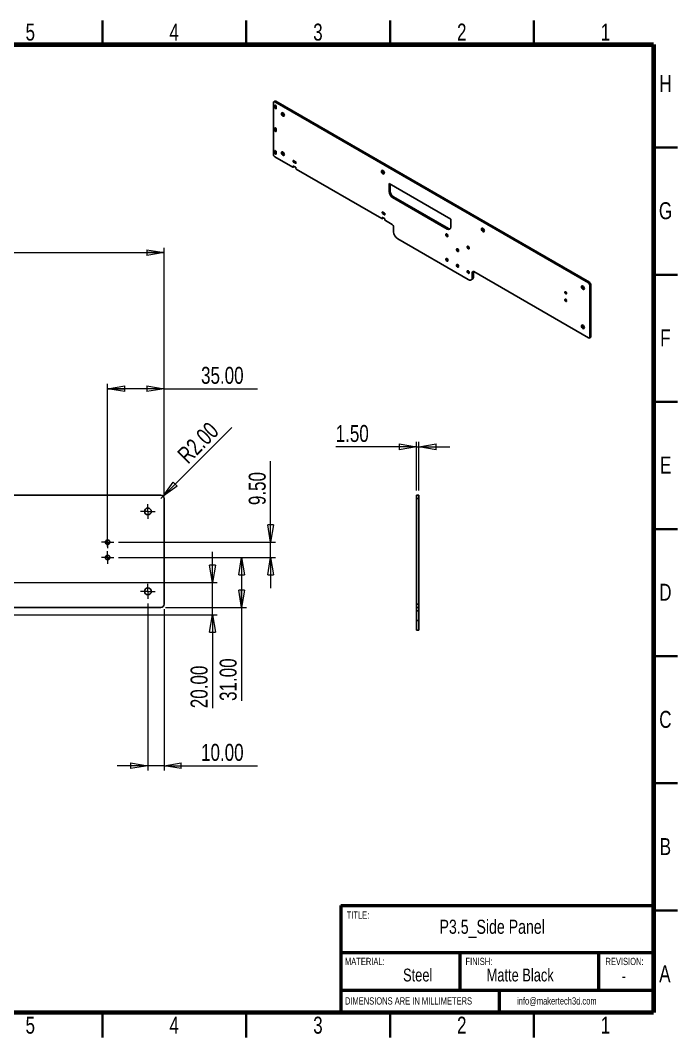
# Model space of a CAD drawing. Header units: millimetres. Extents: x 0 to 297, y 0 to 210.
# Drawn here: x 161.3 to 297, y 0 to 210 of the extents above; entities that cross this region are included whole.
import ezdxf

# ---------------------------------------------------------------- set-up
doc = ezdxf.new("R2010")
doc.units = ezdxf.units.MM
doc.styles.add('SLDTEXTSTYLE0', font='TXT', dxfattribs={"width": 0.75})
doc.dimstyles.new('SLDDIMSTYLE0', dxfattribs={"dimtxt": 3.5, "dimasz": 3.556, "dimexe": 0, "dimexo": 0.0625, "dimgap": 0.875, "dimtad": 1, "dimlfac": 3, "dimrnd": 1e-09, "dimzin": 4, "dimdsep": 46, "dimtxsty": 'SLDTEXTSTYLE0', "dimblk1": 'CLOSED', "dimblk2": 'CLOSED', "dimsah": 1, "dimcen": 0.09, "dimadec": 0, "dimazin": 1, "dimtfac": 1, "dimtmove": 0, "dimatfit": 0, "dimldrblk": 'CLOSED', "dimfxl": 1, "dimfrac": 2, "dimtolj": 1, "dimtzin": 12, "dimarcsym": 0})
doc.dimstyles.new('SLDDIMSTYLE1', dxfattribs={"dimtxt": 3.5, "dimasz": 3.556, "dimexe": 0, "dimexo": 0.0625, "dimgap": 0.875, "dimtad": 1, "dimlfac": 3, "dimrnd": 1e-09, "dimzin": 4, "dimdsep": 46, "dimtxsty": 'SLDTEXTSTYLE0', "dimblk1": 'CLOSED', "dimblk2": 'CLOSED', "dimsah": 1, "dimcen": 0.09, "dimadec": 0, "dimazin": 1, "dimtfac": 1, "dimtofl": 0, "dimtmove": 0, "dimatfit": 3, "dimldrblk": 'CLOSED', "dimfxl": 1, "dimfrac": 2, "dimtolj": 1, "dimtzin": 12, "dimarcsym": 0})
doc.dimstyles.new('SLDDIMSTYLE2', dxfattribs={"dimtxt": 3.5, "dimasz": 3.556, "dimexe": 0, "dimexo": 0.0625, "dimgap": 0.875, "dimtad": 1, "dimlfac": 3, "dimrnd": 1e-09, "dimzin": 4, "dimdsep": 46, "dimtxsty": 'SLDTEXTSTYLE0', "dimblk1": 'CLOSED', "dimblk2": 'CLOSED', "dimsah": 1, "dimcen": 0, "dimadec": 0, "dimazin": 1, "dimtfac": 1, "dimtofl": 0, "dimtmove": 0, "dimatfit": 3, "dimldrblk": 'CLOSED', "dimfxl": 1, "dimfrac": 2, "dimtolj": 1, "dimtzin": 12, "dimarcsym": 0})

# ---------------------------------------------------------------- blocks, each defined once
blk = doc.blocks.new('_Closed')
at = {"color": 0, "linetype": 'ByBlock', "lineweight": -2}
for p, q in [((-1, 0.166667), (0, 0)), ((-1, 0.166667), (-1, -0.166667)), ((0, 0), (-1, -0.166667)), ((0, 0), (-1, 0))]:
    blk.add_line(p, q, dxfattribs=at)
blk = doc.blocks.new('_D_2')
at = {"color": 7, "linetype": 'Continuous', "lineweight": 0}
for p, q in [((36.94, 112.29), (36.94, 163.05)), ((36.94, 162.05), (190.94, 162.05)), ((190.94, 112.29), (190.94, 163.05))]:
    blk.add_line(p, q, dxfattribs=at)
at = {"color": 7, "linetype": 'Continuous', "lineweight": 18, "xscale": 3.556, "yscale": 3.556, "rotation": 180}
blk.add_blockref('_Closed', (36.94, 162.05, -0.25), dxfattribs=at)
at = {"color": 7, "linetype": 'Continuous', "lineweight": 18, "xscale": 3.556, "yscale": 3.556}
blk.add_blockref('_Closed', (190.94, 162.05, -0.25), dxfattribs=at)
at = {"color": 7, "linetype": 'Continuous', "lineweight": 18, "insert": (105.1, 166.56), "char_height": 3.5, "attachment_point": 1, "style": 'SLDTEXTSTYLE0'}
blk.add_mtext('462.00', dxfattribs=at)
blk = doc.blocks.new('_D_5')
at = {"color": 7, "linetype": 'Continuous', "lineweight": 0}
for p, q in [((200.94, 93.96), (200.94, 100.31)), ((128.97, 93.96), (201.94, 93.96)), ((200.94, 87.29), (200.94, 93.96)), ((128.97, 87.29), (201.94, 87.29)), ((200.94, 87.29), (200.94, 68.01))]:
    blk.add_line(p, q, dxfattribs=at)
at = {"color": 7, "linetype": 'Continuous', "lineweight": 18, "xscale": 3.556, "yscale": 3.556}
for p, rotation in [((200.94, 93.96, -0.25), 270), ((200.94, 87.29, -0.25), 90)]:
    blk.add_blockref('_Closed', p, dxfattribs=dict(at, rotation=rotation))
at = {"color": 7, "linetype": 'Continuous', "lineweight": 18, "insert": (196.42, 68.01), "char_height": 3.5, "attachment_point": 1, "rotation": 90, "style": 'SLDTEXTSTYLE0'}
blk.add_mtext('20.00', dxfattribs=at)
blk = doc.blocks.new('_D_7')
at = {"color": 7, "linetype": 'Continuous', "lineweight": 0}
for q in [(204.96, 125.98), (190.27, 111.29)]:
    blk.add_line((190.74, 111.76), q, dxfattribs=at)
at = {"color": 7, "linetype": 'Continuous', "lineweight": 18, "xscale": 3.556, "yscale": 3.556, "rotation": 225}
blk.add_blockref('_Closed', (190.74, 111.76, -0.25), dxfattribs=at)
at = {"color": 7, "linetype": 'Continuous', "lineweight": 18, "insert": (193.4, 120.74), "char_height": 3.5, "attachment_point": 1, "rotation": 45, "style": 'SLDTEXTSTYLE0'}
blk.add_mtext('R2.00', dxfattribs=at)
blk = doc.blocks.new('_D_10')
at = {"color": 7, "linetype": 'Continuous', "lineweight": 0}
for p, q in [((179.27, 101.41), (179.27, 134.96)), ((190.94, 112.29), (190.94, 134.96)), ((190.94, 133.96), (179.27, 133.96)), ((190.94, 133.96), (210.22, 133.96))]:
    blk.add_line(p, q, dxfattribs=at)
at = {"color": 7, "linetype": 'Continuous', "lineweight": 18, "xscale": 3.556, "yscale": 3.556, "rotation": 180}
blk.add_blockref('_Closed', (179.27, 133.96, -0.25), dxfattribs=at)
at = {"color": 7, "linetype": 'Continuous', "lineweight": 18, "xscale": 3.556, "yscale": 3.556}
blk.add_blockref('_Closed', (190.94, 133.96, -0.25), dxfattribs=at)
at = {"color": 7, "linetype": 'Continuous', "lineweight": 18, "insert": (198.58, 138.47), "char_height": 3.5, "attachment_point": 1, "style": 'SLDTEXTSTYLE0'}
blk.add_mtext('35.00', dxfattribs=at)
blk = doc.blocks.new('_D_11')
at = {"color": 7, "linetype": 'Continuous', "lineweight": 0}
for p, q in [((181.55, 99.12), (207.94, 99.12)), ((206.94, 99.12), (206.94, 88.79)), ((191.27, 88.79), (207.94, 88.79)), ((206.94, 88.79), (206.94, 69.51))]:
    blk.add_line(p, q, dxfattribs=at)
at = {"color": 7, "linetype": 'Continuous', "lineweight": 18, "xscale": 3.556, "yscale": 3.556}
for p, rotation in [((206.94, 99.12, -0.25), 90), ((206.94, 88.79, -0.25), 270)]:
    blk.add_blockref('_Closed', p, dxfattribs=dict(at, rotation=rotation))
at = {"color": 7, "linetype": 'Continuous', "lineweight": 18, "insert": (202.42, 69.51), "char_height": 3.5, "attachment_point": 1, "rotation": 90, "style": 'SLDTEXTSTYLE0'}
blk.add_mtext('31.00', dxfattribs=at)
blk = doc.blocks.new('_D_12')
at = {"color": 7, "linetype": 'Continuous', "lineweight": 0}
for p, q in [((212.94, 102.29), (212.94, 118.98)), ((181.55, 102.29), (213.94, 102.29)), ((212.94, 99.12), (212.94, 102.29)), ((181.55, 99.12), (213.94, 99.12)), ((212.94, 99.12), (212.94, 92.77))]:
    blk.add_line(p, q, dxfattribs=at)
at = {"color": 7, "linetype": 'Continuous', "lineweight": 18, "xscale": 3.556, "yscale": 3.556}
for p, rotation in [((212.94, 102.29, -0.25), 270), ((212.94, 99.12, -0.25), 90)]:
    blk.add_blockref('_Closed', p, dxfattribs=dict(at, rotation=rotation))
at = {"color": 7, "linetype": 'Continuous', "lineweight": 18, "insert": (208.42, 109.93), "char_height": 3.5, "attachment_point": 1, "rotation": 90, "style": 'SLDTEXTSTYLE0'}
blk.add_mtext('9.50', dxfattribs=at)
blk = doc.blocks.new('_D_16')
at = {"color": 7, "linetype": 'Continuous', "lineweight": 0}
for p, q in [((187.6, 89.59), (187.6, 55.12)), ((190.94, 88.46), (190.94, 55.12)), ((187.6, 56.12), (181.25, 56.12)), ((190.94, 56.12), (187.6, 56.12)), ((190.94, 56.12), (210.22, 56.12))]:
    blk.add_line(p, q, dxfattribs=at)
at = {"color": 7, "linetype": 'Continuous', "lineweight": 18, "xscale": 3.556, "yscale": 3.556}
blk.add_blockref('_Closed', (187.6, 56.12, -0.25), dxfattribs=at)
at = {"color": 7, "linetype": 'Continuous', "lineweight": 18, "xscale": 3.556, "yscale": 3.556, "rotation": 180}
blk.add_blockref('_Closed', (190.94, 56.12, -0.25), dxfattribs=at)
at = {"color": 7, "linetype": 'Continuous', "lineweight": 18, "insert": (198.58, 60.64), "char_height": 3.5, "attachment_point": 1, "style": 'SLDTEXTSTYLE0'}
blk.add_mtext('10.00', dxfattribs=at)
blk = doc.blocks.new('SW_CENTERMARKSYMBOL_0')
at = {"color": 0, "linetype": 'Continuous', "lineweight": 18}
for p, q in [((-0.83, 0), (-1.28, 0)), ((0, 0), (-0.83, 0)), ((0, 0.83), (0, 1.28)), ((0, 0), (0, 0.83)), ((0, 0), (0, -0.83)), ((0, 0), (0.83, 0)), ((0.83, 0), (1.28, 0)), ((0, -0.83), (0, -1.28))]:
    blk.add_line(p, q, dxfattribs=at)
blk = doc.blocks.new('SW_CENTERMARKSYMBOL_1')
at = {"color": 0, "linetype": 'Continuous', "lineweight": 18}
for p, q in [((-0.83, 0), (-1.28, 0)), ((0, 0), (-0.83, 0)), ((0, 0.83), (0, 1.28)), ((0, 0), (0, 0.83)), ((0, 0), (0, -0.83)), ((0, 0), (0.83, 0)), ((0.83, 0), (1.28, 0)), ((0, -0.83), (0, -1.28))]:
    blk.add_line(p, q, dxfattribs=at)
blk = doc.blocks.new('SW_CENTERMARKSYMBOL_6')
at = {"color": 0, "linetype": 'Continuous', "lineweight": 18}
for p, q in [((-0.83, 0), (-1.53, 0)), ((0, 0), (-0.83, 0)), ((0, 0.83), (0, 1.53)), ((0, 0), (0, 0.83)), ((0, 0), (0, -0.83)), ((0, 0), (0.83, 0)), ((0.83, 0), (1.53, 0)), ((0, -0.83), (0, -1.53))]:
    blk.add_line(p, q, dxfattribs=at)
blk = doc.blocks.new('SW_CENTERMARKSYMBOL_7')
at = {"color": 0, "linetype": 'Continuous', "lineweight": 18}
for p, q in [((-0.83, 0), (-1.53, 0)), ((0, 0), (-0.83, 0)), ((0, 0.83), (0, 1.53)), ((0, 0), (0, 0.83)), ((0, 0), (0, -0.83)), ((0, 0), (0.83, 0)), ((0.83, 0), (1.53, 0)), ((0, -0.83), (0, -1.53))]:
    blk.add_line(p, q, dxfattribs=at)
blk = doc.blocks.new('_D_18')
at = {"color": 7, "linetype": 'Continuous', "lineweight": 0}
for p, q in [((243.07, 121.96), (226.38, 121.96)), ((243.07, 112.96), (243.07, 122.96)), ((243.07, 121.96), (243.57, 121.96)), ((243.57, 112.96), (243.57, 122.96)), ((243.57, 121.96), (249.92, 121.96))]:
    blk.add_line(p, q, dxfattribs=at)
at = {"color": 7, "linetype": 'Continuous', "lineweight": 18, "xscale": 3.556, "yscale": 3.556}
blk.add_blockref('_Closed', (243.07, 121.96, -75.5), dxfattribs=at)
at = {"color": 7, "linetype": 'Continuous', "lineweight": 18, "xscale": 3.556, "yscale": 3.556, "rotation": 180}
blk.add_blockref('_Closed', (243.57, 121.96, -75.5), dxfattribs=at)
at = {"color": 7, "linetype": 'Continuous', "lineweight": 18, "insert": (226.38, 126.47), "char_height": 3.5, "attachment_point": 1, "style": 'SLDTEXTSTYLE0'}
blk.add_mtext('1.50', dxfattribs=at)

msp = doc.modelspace()

# ---------------------------------------------------------------- linework, layer by layer
at = {"color": 7, "linetype": 'Continuous', "lineweight": 35}
for p, q in [((178.2, 205), (178.2, 210)), ((207.9, 205), (207.9, 210)), ((237.6, 205), (237.6, 210)), ((267.3, 205), (267.3, 210)), ((292, 183.75), (297, 183.75)), ((292, 157.5), (297, 157.5)), ((292, 131.25), (297, 131.25)), ((292.001, 105), (291.999, 105)), ((292, 105), (297, 105)), ((292, 78.75), (297, 78.75)), ((292, 52.5), (297, 52.5)), ((292, 26.25), (297, 26.25)), ((178.2, 5), (178.2, 0)), ((207.9, 5), (207.9, 0)), ((237.6, 5), (237.6, 0)), ((267.3, 5), (267.3, 0))]:
    msp.add_line(p, q, dxfattribs=at)
at = {"color": 7, "linetype": 'Continuous', "lineweight": 70}
for p, q in [((5, 205), (292, 205)), ((292, 205), (292, 5.1961)), ((292, 5.1961), (5, 5))]:
    msp.add_line(p, q, dxfattribs=at)
at = {"color": 7, "linetype": 'Continuous', "lineweight": 25}
for p, q in [((213.8078, 193.3325), (213.5957, 193.21)), ((214.0078, 193.3127), (213.7957, 193.1902)), ((278.7788, 155.9212), (214.0078, 193.3127)), ((213.5129, 193.0269), (213.5129, 182.3302)), ((278.5667, 155.7987), (213.7957, 193.1902)), ((213.7957, 191.9654), (213.7957, 192.4553)), ((213.7957, 191.9654), (214.0078, 192.0879)), ((213.8664, 192.4962), (214.0078, 192.4145)), ((214.0785, 191.9654), (213.8664, 191.8429)), ((214.0078, 191.7613), (213.8664, 191.8429)), ((214.0078, 192.4145), (214.0078, 192.0879)), ((214.0785, 192.292), (214.0785, 191.8021)), ((213.7957, 187.2703), (213.7957, 187.7602)), ((213.7957, 187.2703), (214.0078, 187.3928)), ((213.8664, 187.801), (214.0078, 187.7194)), ((214.0785, 187.2703), (213.8664, 187.1478)), ((214.0078, 187.0662), (213.8664, 187.1478)), ((214.0078, 187.7194), (214.0078, 187.3928)), ((214.0785, 187.5969), (214.0785, 187.107)), ((213.7957, 182.5752), (213.7957, 183.0651)), ((213.8664, 183.1059), (214.0078, 183.0243)), ((214.0078, 183.0243), (214.0078, 182.6976)), ((214.0785, 182.9018), (214.0785, 182.4119)), ((213.7957, 182.5752), (214.0078, 182.6976)), ((213.7957, 181.8403), (217.5434, 179.6768)), ((214.0785, 182.5752), (213.8664, 182.4527)), ((214.0078, 182.3711), (213.8664, 182.4527)), ((217.6141, 181.0241), (217.6141, 180.8608)), ((217.6141, 180.8608), (217.8262, 180.9833)), ((218.1091, 180.82), (217.6848, 181.0649)), ((217.8969, 180.8608), (217.6848, 180.7383)), ((217.6848, 180.7383), (218.1091, 180.4934)), ((217.8262, 180.9833), (217.8262, 180.9833)), ((218.1798, 180.6975), (217.8969, 180.8608)), ((218.1798, 180.5342), (218.1798, 180.6975)), ((217.5934, 179.6719), (217.8055, 179.7943)), ((217.6141, 179.881), (217.6141, 179.7176)), ((217.6141, 179.7176), (217.8262, 179.8401)), ((218.1091, 179.6769), (217.6848, 179.9218)), ((217.8262, 179.8401), (217.8262, 179.8401)), ((218.1798, 179.3911), (218.1798, 179.5544)), ((218.2505, 179.2686), (235.9281, 169.0635)), ((250.141, 168.9424), (237.4131, 176.29)), ((237.4131, 176.29), (237.4131, 174.657)), ((237.4131, 174.657), (237.6252, 174.7794)), ((237.6252, 174.7794), (237.6252, 176.1676)), ((238.3323, 173.5547), (238.1202, 173.4322)), ((238.1202, 173.4322), (249.4339, 166.9009)), ((249.646, 167.0234), (238.3323, 173.5547)), ((235.9989, 170.4108), (235.9989, 170.2475)), ((235.9989, 170.2475), (236.211, 170.37)), ((236.4938, 170.2067), (236.0696, 170.4516)), ((236.2817, 170.2475), (236.0696, 170.125)), ((236.0696, 170.125), (236.4938, 169.8801)), ((236.211, 170.37), (236.211, 170.37)), ((236.5645, 170.0842), (236.2817, 170.2475)), ((235.9781, 169.0586), (236.1903, 169.181)), ((235.9989, 169.2677), (235.9989, 169.1043)), ((235.9989, 169.1043), (236.211, 169.2268)), ((236.4938, 169.0636), (236.0696, 169.3085)), ((236.211, 169.2268), (236.211, 169.2268)), ((236.5645, 169.9209), (236.5645, 170.0842)), ((236.5645, 168.7778), (236.5645, 168.9411)), ((236.6353, 168.6553), (238.0495, 167.8389)), ((250.141, 167.3093), (250.141, 168.9424)), ((238.3323, 166.3691), (238.3323, 167.349)), ((249.349, 165.8884), (249.3494, 165.904)), ((249.4339, 166.9009), (249.646, 167.0234)), ((239.1808, 164.8995), (253.7472, 156.4905)), ((251.5411, 162.8266), (251.5415, 162.8422)), ((253.7331, 163.3575), (253.7335, 163.3732)), ((249.349, 160.8258), (249.3494, 160.8415)), ((251.5411, 159.5604), (251.5415, 159.576)), ((253.7331, 158.295), (253.7335, 158.3106)), ((254.8079, 158.0828), (254.5958, 157.9603)), ((254.5958, 156.9805), (254.5958, 157.9603)), ((254.8079, 158.0828), (254.8079, 157.1029)), ((254.8786, 158.1236), (278.5667, 144.4488)), ((254.3472, 156.431), (254.5593, 156.5535)), ((254.5958, 156.9805), (254.8079, 157.1029)), ((278.5667, 155.7987), (278.7788, 155.9212)), ((279.0617, 155.4313), (278.8495, 155.3088)), ((279.0617, 144.7346), (279.0617, 155.4313)), ((278.8495, 144.6121), (278.8495, 155.3088)), ((278.7667, 144.429), (278.9788, 144.5515)), ((278.8495, 144.6121), (279.0617, 144.7346)), ((190.2686, 111.9566), (37.6019, 111.9566)), ((243.0723, 111.9566), (243.5723, 111.9566)), ((243.0723, 111.2899), (243.0723, 111.9566)), ((243.5723, 111.9566), (243.5723, 111.2899)), ((190.9353, 89.4566), (190.9353, 111.2899)), ((243.5723, 111.2899), (243.0723, 111.2899)), ((243.0723, 89.4566), (243.0723, 111.2899)), ((243.5723, 89.4566), (243.5723, 111.2899)), ((134.4353, 88.7899), (190.2686, 88.7899)), ((243.0723, 89.4566), (243.5723, 89.4566)), ((243.0723, 88.7899), (243.0723, 89.4566)), ((243.5723, 88.7899), (243.0723, 88.7899)), ((243.0723, 88.1233), (243.0723, 88.7899)), ((243.5723, 89.4566), (243.5723, 88.7899)), ((243.5723, 88.7899), (243.5723, 88.1233)), ((243.5723, 88.1233), (243.0723, 88.1233)), ((243.0723, 86.1233), (243.0723, 88.1233)), ((243.0723, 86.1233), (243.5723, 86.1233)), ((243.0723, 84.1233), (243.0723, 86.1233)), ((243.5723, 88.1233), (243.5723, 86.1233)), ((243.5723, 86.1233), (243.5723, 84.1233)), ((243.5723, 84.1233), (243.0723, 84.1233))]:
    msp.add_line(p, q, dxfattribs=at)
at = {"color": 8, "linetype": 'Continuous', "lineweight": 25}
for p, q in [((213.8664, 192.4962), (213.7957, 192.4553)), ((214.0078, 191.7613), (214.0785, 191.8021)), ((213.8664, 187.801), (213.7957, 187.7602)), ((214.0078, 187.0662), (214.0785, 187.107)), ((213.8664, 183.1059), (213.7957, 183.0651)), ((214.0078, 182.3711), (214.0785, 182.4119)), ((217.6848, 181.0649), (217.6141, 181.0241)), ((217.6848, 179.9218), (217.6141, 179.881)), ((218.1091, 180.4934), (218.1798, 180.5342)), ((236.0696, 170.4516), (235.9989, 170.4108)), ((236.0696, 169.3085), (235.9989, 169.2677)), ((236.4938, 169.8801), (236.5645, 169.9209))]:
    msp.add_line(p, q, dxfattribs=at)
at = {"color": 7, "linetype": 'Continuous', "lineweight": 50}
for p, q in [((227.4111, 27.2579), (292, 27.2579)), ((227.4111, 27.2579), (227.4111, 5.1741)), ((227.4111, 17.5712), (292, 17.5712)), ((252.0678, 9.8325), (252.0678, 17.5712)), ((280.7074, 9.8325), (280.7074, 17.5712)), ((227.4111, 9.8325), (292, 9.8325)), ((260.1753, 5.1744), (260.1753, 9.8325))]:
    msp.add_line(p, q, dxfattribs=at)
at = {"color": 7, "linetype": 'Continuous', "lineweight": 25, "flags": 128}
for points in [[(215.7897, 190.406), (215.7671, 190.5503), (215.7028, 190.6987), (215.6064, 190.8287), (215.4928, 190.9204), (215.3791, 190.9599), (215.2828, 190.9412), (215.2184, 190.8671), (215.1958, 190.7489), (215.2184, 190.6046), (215.2828, 190.4562), (215.3791, 190.3262), (215.4928, 190.2345), (215.6064, 190.195), (215.7028, 190.2137), (215.7671, 190.2878), (215.7897, 190.406)], [(215.7897, 182.3222), (215.7671, 182.4665), (215.7028, 182.615), (215.6064, 182.7449), (215.4928, 182.8366), (215.3791, 182.8761), (215.2828, 182.8574), (215.2184, 182.7833), (215.1958, 182.6651), (215.2184, 182.5208), (215.2828, 182.3724), (215.3791, 182.2425), (215.4928, 182.1507), (215.6064, 182.1112), (215.7028, 182.13), (215.7671, 182.2041), (215.7897, 182.3222)], [(236.4373, 178.4864), (236.4147, 178.6307), (236.3503, 178.7792), (236.2539, 178.9091), (236.1403, 179.0008), (236.0266, 179.0403), (235.9303, 179.0216), (235.8659, 178.9475), (235.8433, 178.8293), (235.8659, 178.685), (235.9303, 178.5366), (236.0266, 178.4067), (236.1403, 178.3149), (236.2539, 178.2754), (236.3503, 178.2942), (236.4147, 178.3682), (236.4373, 178.4864)], [(249.5894, 165.5047), (249.5722, 165.4146), (249.5232, 165.3582), (249.4498, 165.3439), (249.3632, 165.374), (249.2766, 165.4439), (249.2032, 165.5429), (249.1541, 165.656), (249.1369, 165.7659), (249.1541, 165.856), (249.2032, 165.9124), (249.2766, 165.9267), (249.3632, 165.8966), (249.4498, 165.8267), (249.5232, 165.7277), (249.5722, 165.6146), (249.5894, 165.5047)], [(257.0848, 166.5669), (257.0622, 166.7112), (256.9978, 166.8596), (256.9014, 166.9896), (256.7878, 167.0813), (256.6741, 167.1208), (256.5778, 167.1021), (256.5134, 167.028), (256.4908, 166.9098), (256.5134, 166.7655), (256.5778, 166.6171), (256.6741, 166.4871), (256.7878, 166.3954), (256.9014, 166.3559), (256.9978, 166.3746), (257.0622, 166.4487), (257.0848, 166.5669)], [(251.7815, 162.4429), (251.7643, 162.3528), (251.7152, 162.2963), (251.6418, 162.2821), (251.5552, 162.3122), (251.4686, 162.3821), (251.3952, 162.4811), (251.3462, 162.5942), (251.3289, 162.7041), (251.3462, 162.7941), (251.3952, 162.8506), (251.4686, 162.8649), (251.5552, 162.8348), (251.6418, 162.7649), (251.7152, 162.6659), (251.7643, 162.5528), (251.7815, 162.4429)], [(253.9735, 162.9738), (253.9563, 162.8838), (253.9072, 162.8273), (253.8338, 162.813), (253.7472, 162.8431), (253.6606, 162.913), (253.5872, 163.012), (253.5382, 163.1251), (253.521, 163.2351), (253.5382, 163.3251), (253.5872, 163.3816), (253.6606, 163.3958), (253.7472, 163.3657), (253.8338, 163.2958), (253.9072, 163.1968), (253.9563, 163.0837), (253.9735, 162.9738)], [(249.5894, 160.4421), (249.5722, 160.3521), (249.5232, 160.2956), (249.4498, 160.2814), (249.3632, 160.3115), (249.2766, 160.3813), (249.2032, 160.4803), (249.1541, 160.5934), (249.1369, 160.7034), (249.1541, 160.7934), (249.2032, 160.8499), (249.2766, 160.8641), (249.3632, 160.834), (249.4498, 160.7642), (249.5232, 160.6651), (249.5722, 160.5521), (249.5894, 160.4421)], [(251.7815, 159.1767), (251.7643, 159.0866), (251.7152, 159.0302), (251.6418, 159.0159), (251.5552, 159.046), (251.4686, 159.1159), (251.3952, 159.2149), (251.3462, 159.328), (251.3289, 159.4379), (251.3462, 159.528), (251.3952, 159.5844), (251.4686, 159.5987), (251.5552, 159.5686), (251.6418, 159.4987), (251.7152, 159.3997), (251.7643, 159.2866), (251.7815, 159.1767)], [(253.9735, 157.9113), (253.9563, 157.8212), (253.9072, 157.7648), (253.8338, 157.7505), (253.7472, 157.7806), (253.6606, 157.8505), (253.5872, 157.9495), (253.5382, 158.0626), (253.521, 158.1725), (253.5382, 158.2626), (253.5872, 158.319), (253.6606, 158.3333), (253.7472, 158.3032), (253.8338, 158.2333), (253.9072, 158.1343), (253.9563, 158.0212), (253.9735, 157.9113)], [(254.8151, 158.152), (254.8133, 158.1433), (254.8079, 158.0828)], [(274.0907, 153.6467), (274.0762, 153.7395), (274.0348, 153.8349), (273.9728, 153.9184), (273.8998, 153.9774), (273.8267, 154.0028), (273.7648, 153.9908), (273.7234, 153.9431), (273.7089, 153.8671), (273.7234, 153.7744), (273.7648, 153.679), (273.8267, 153.5954), (273.8998, 153.5365), (273.9728, 153.5111), (274.0348, 153.5231), (274.0762, 153.5707), (274.0907, 153.6467)], [(277.7323, 154.6473), (277.7097, 154.7916), (277.6453, 154.94), (277.549, 155.07), (277.4353, 155.1617), (277.3217, 155.2012), (277.2253, 155.1825), (277.1609, 155.1084), (277.1383, 154.9902), (277.1609, 154.8459), (277.2253, 154.6975), (277.3217, 154.5675), (277.4353, 154.4758), (277.549, 154.4363), (277.6453, 154.455), (277.7097, 154.5291), (277.7323, 154.6473)], [(274.0907, 152.0953), (274.0762, 152.188), (274.0348, 152.2835), (273.9728, 152.367), (273.8998, 152.426), (273.8267, 152.4514), (273.7648, 152.4393), (273.7234, 152.3917), (273.7089, 152.3157), (273.7234, 152.223), (273.7648, 152.1275), (273.8267, 152.044), (273.8998, 151.985), (273.9728, 151.9596), (274.0348, 151.9717), (274.0762, 152.0193), (274.0907, 152.0953)], [(277.7323, 146.5636), (277.7097, 146.7079), (277.6453, 146.8563), (277.549, 146.9862), (277.4353, 147.078), (277.3217, 147.1175), (277.2253, 147.0987), (277.1609, 147.0246), (277.1383, 146.9065), (277.1609, 146.7622), (277.2253, 146.6137), (277.3217, 146.4838), (277.4353, 146.3921), (277.549, 146.3526), (277.6453, 146.3713), (277.7097, 146.4454), (277.7323, 146.5636)]]:
    msp.add_lwpolyline(points, dxfattribs=at)
at = {"color": 7, "linetype": 'Continuous', "lineweight": 25}
for centre, radius in [((187.6019, 108.6233), 0.7), ((179.2686, 102.2899), 0.45), ((179.2686, 99.1233), 0.45), ((187.6019, 92.1233), 0.7)]:
    msp.add_circle(centre, radius, dxfattribs=at)
for centre, radius, start, end in [((213.6853, 193.0548), 0.1747, 50.796715, 189.214037), ((213.8907, 193.1491), 0.2012, 54.382423, 114.307119), ((213.8388, 192.4623), 0.0437, 50.796715, 189.214037), ((213.9492, 191.9724), 0.1537, 182.605478, 237.394522), ((213.925, 192.2851), 0.1537, 2.605478, 57.394522), ((214.1614, 192.0948), 0.1537, 182.605478, 237.394522), ((214.0354, 191.7951), 0.0437, 230.796715, 9.214037), ((215.9799, 190.8587), 0.5701, 170.515876, 249.478747), ((213.8388, 187.7672), 0.0437, 50.796715, 189.214037), ((213.9492, 187.2773), 0.1537, 182.605478, 237.394522), ((213.925, 187.5899), 0.1537, 2.605478, 57.394522), ((214.1614, 187.3997), 0.1537, 182.605478, 237.394522), ((214.0354, 187.1), 0.0437, 230.796715, 9.214037), ((213.8388, 183.0721), 0.0437, 50.796715, 189.214037), ((213.925, 182.8948), 0.1537, 2.605478, 57.394522), ((215.9799, 182.7749), 0.5701, 170.515876, 249.478747), ((214.1269, 182.3581), 0.6147, 182.605478, 237.394522), ((213.9492, 182.5822), 0.1537, 182.605478, 237.394522), ((214.1614, 182.7046), 0.1537, 182.605478, 237.394522), ((214.0354, 182.4049), 0.0437, 230.796715, 9.214037), ((217.6572, 181.0311), 0.0437, 50.796715, 189.214037), ((217.7676, 180.8678), 0.1537, 182.605478, 237.394522), ((217.9797, 180.9903), 0.1537, 182.605478, 237.394522), ((218.0262, 180.6906), 0.1537, 2.605478, 57.394522), ((217.571, 179.7107), 0.0437, 230.796715, 9.214037), ((217.6572, 179.8879), 0.0437, 50.796715, 189.214037), ((217.7786, 179.8341), 0.048, 304.056351, 7.25583), ((218.1367, 180.5272), 0.0437, 230.796715, 9.214037), ((218.0262, 179.5474), 0.1537, 2.605478, 57.394522), ((218.3333, 179.3981), 0.1537, 182.605478, 237.394522), ((236.6274, 178.9391), 0.5701, 170.515876, 249.478747), ((238.9483, 174.7268), 1.5368, 182.605478, 237.394522), ((239.1604, 174.8493), 1.5368, 182.605478, 237.394522), ((236.042, 170.4178), 0.0437, 50.796715, 189.214037), ((236.1524, 170.2545), 0.1537, 182.605478, 237.394522), ((236.3645, 170.3769), 0.1537, 182.605478, 237.394522), ((236.411, 170.0773), 0.1537, 2.605478, 57.394522), ((235.9557, 169.0973), 0.0437, 230.796715, 9.214037), ((236.042, 169.2746), 0.0437, 50.796715, 189.214037), ((236.1634, 169.2207), 0.048, 304.056351, 7.25583), ((236.5214, 169.9139), 0.0437, 230.796715, 9.214037), ((236.411, 168.9341), 0.1537, 2.605478, 57.394522), ((236.7181, 168.7848), 0.1537, 182.605478, 237.394522), ((237.7182, 167.3211), 0.6147, 2.605478, 57.394522), ((240.1746, 166.453), 1.8442, 182.605478, 237.394522), ((249.7099, 167.2394), 0.4367, 230.796715, 9.214037), ((249.9653, 167.5157), 0.5868, 237.037798, 276.189649), ((257.275, 167.0196), 0.5701, 170.515876, 249.478747), ((249.8242, 165.9022), 0.4754, 181.661922, 240.346095), ((252.0163, 162.8403), 0.4754, 181.661922, 240.346095), ((254.2083, 163.3713), 0.4754, 181.661922, 240.346095), ((249.8242, 160.8396), 0.4754, 181.661922, 240.346095), ((252.0163, 159.5742), 0.4754, 181.661922, 240.346095), ((254.2083, 158.3088), 0.4754, 181.661922, 240.346095), ((254.7682, 157.9883), 0.1747, 50.796715, 189.214037), ((254.0785, 156.8965), 0.5241, 230.796715, 9.214037), ((254.2371, 157.0302), 0.5754, 304.056351, 7.25583), ((278.2354, 155.2809), 0.6147, 2.605478, 57.394522), ((278.4476, 155.4033), 0.6147, 2.605478, 57.394522), ((274.3461, 154.0146), 0.4269, 186.961854, 233.03277), ((277.9225, 155.1), 0.5701, 170.515876, 249.478747), ((274.3461, 152.4632), 0.4269, 186.961854, 233.03277), ((277.9225, 147.0162), 0.5701, 170.515876, 249.478747), ((278.6771, 144.5842), 0.1747, 230.796715, 9.214037), ((278.8714, 144.7104), 0.1918, 304.056351, 7.25583), ((190.2686, 111.2899), 0.6667, 0, 90), ((190.2686, 89.4566), 0.6667, 270, 0)]:
    msp.add_arc(centre, radius, start, end, dxfattribs=at)

# ---------------------------------------------------------------- block references
at = {"color": 7, "linetype": 'Continuous', "lineweight": 0}
for name, p in [('SW_CENTERMARKSYMBOL_6', (187.6019, 108.6233)), ('SW_CENTERMARKSYMBOL_0', (179.2686, 102.2899)), ('SW_CENTERMARKSYMBOL_1', (179.2686, 99.1233)), ('SW_CENTERMARKSYMBOL_7', (187.6019, 92.1233))]:
    msp.add_blockref(name, p, dxfattribs=at)

# ---------------------------------------------------------------- texts
at = {"color": 7, "linetype": 'Continuous', "lineweight": 0, "style": 'SLDTEXTSTYLE0'}
for s, insert, char_height, attachment_point in [('5', (163.3148, 209.326), 3.5, 2), ('4', (193.0148, 209.326), 3.5, 2), ('3', (222.7148, 209.326), 3.5, 2), ('2', (252.4148, 209.326), 3.5, 2), ('1', (282.1148, 209.326), 3.5, 2), ('H', (294.4915, 198.701), 3.5, 2), ('G', (294.4891, 172.451), 3.5, 2), ('F', (294.4635, 146.201), 3.5, 2), ('E', (294.5061, 119.951), 3.5, 2), ('D', (294.4599, 93.701), 3.5, 2), ('C', (294.4635, 67.451), 3.5, 2), ('B', (294.4733, 41.201), 3.5, 2), ('TITLE:', (228.6518, 26.0589), 1.5, 1), ('P3.5_Side Panel', (258.697, 24.3474), 2.910417, 2), ('MATERIAL:', (228.2983, 16.4819), 1.5, 1), ('FINISH:', (253.1955, 16.4819), 1.5, 1), ('REVISION:', (282.0955, 16.4819), 1.5, 1), ('A', (294.3602, 14.951), 3.5, 2), ('Steel', (243.3177, 14.2487), 2.64583, 2), ('Matte Black', (257.5522, 14.2487), 2.645833, 1), ('-', (285.4302, 14.0966), 2.6458, 1), ('info@makertech3d.com', (263.8412, 8.3332), 1.5, 1), ('DIMENSIONS ARE IN MILLIMETERS', (228.2983, 8.3332), 1.5, 1), ('5', (163.3148, 4.326), 3.5, 2), ('4', (193.0148, 4.326), 3.5, 2), ('3', (222.7148, 4.326), 3.5, 2), ('2', (252.4148, 4.326), 3.5, 2), ('1', (282.1148, 4.326), 3.5, 2)]:
    msp.add_mtext(s, dxfattribs=dict(at, insert=insert, char_height=char_height, attachment_point=attachment_point))

# ---------------------------------------------------------------- dimensions: what is measured, and where the dimension line sits
at = {"color": 7, "linetype": 'Continuous', "lineweight": 18}
for base, p1, p2, dimstyle, picture, middle in [((190.9353, 162.047), (36.9353, 111.2899), (190.9353, 111.2899), 'SLDDIMSTYLE1', '_D_2', (112.2126, 162.047)), ((179.2686, 133.9566), (190.9353, 111.2899), (179.2686, 100.4066), 'SLDDIMSTYLE1', '_D_10', (204.3971, 133.9566)), ((243.5723, 121.9566), (243.0723, 111.9566), (243.5723, 111.9566), 'SLDDIMSTYLE0', '_D_18', (230.9035, 121.9566)), ((187.6019, 56.1233), (190.9353, 89.4566), (187.6019, 90.5899), 'SLDDIMSTYLE0', '_D_16', (204.3971, 56.1233))]:
    dim = msp.add_linear_dim(base=base, p1=p1, p2=p2, dimstyle=dimstyle, dxfattribs=at)
    dim.commit()
    dim.dimension.update_dxf_attribs({"geometry": picture, "text_midpoint": middle, "dimtype": 160})
dim = msp.add_radius_dim(center=(190.2686, 111.2899), mpoint=(190.74, 111.7613), dimstyle='SLDDIMSTYLE2', dxfattribs=at)
dim.commit()
dim.dimension.update_dxf_attribs({"geometry": '_D_7', "text_midpoint": (200.9353, 121.9566), "dimtype": 164})
for base, p1, p2, dimstyle, picture, middle in [((212.9353, 102.2899), (180.5519, 99.1233), (180.5519, 102.2899), 'SLDDIMSTYLE0', '_D_12', (212.9353, 114.4587)), ((200.9353, 93.9566), (127.9686, 87.2899), (127.9686, 93.9566), 'SLDDIMSTYLE0', '_D_5', (200.9353, 73.8281)), ((206.9353, 88.7899), (180.5519, 99.1233), (190.2686, 88.7899), 'SLDDIMSTYLE1', '_D_11', (206.9353, 75.3281))]:
    dim = msp.add_linear_dim(base=base, p1=p1, p2=p2, angle=90, dimstyle=dimstyle, dxfattribs=at)
    dim.commit()
    dim.dimension.update_dxf_attribs({"geometry": picture, "text_midpoint": middle, "dimtype": 160})

doc.saveas('drawing.dxf')
